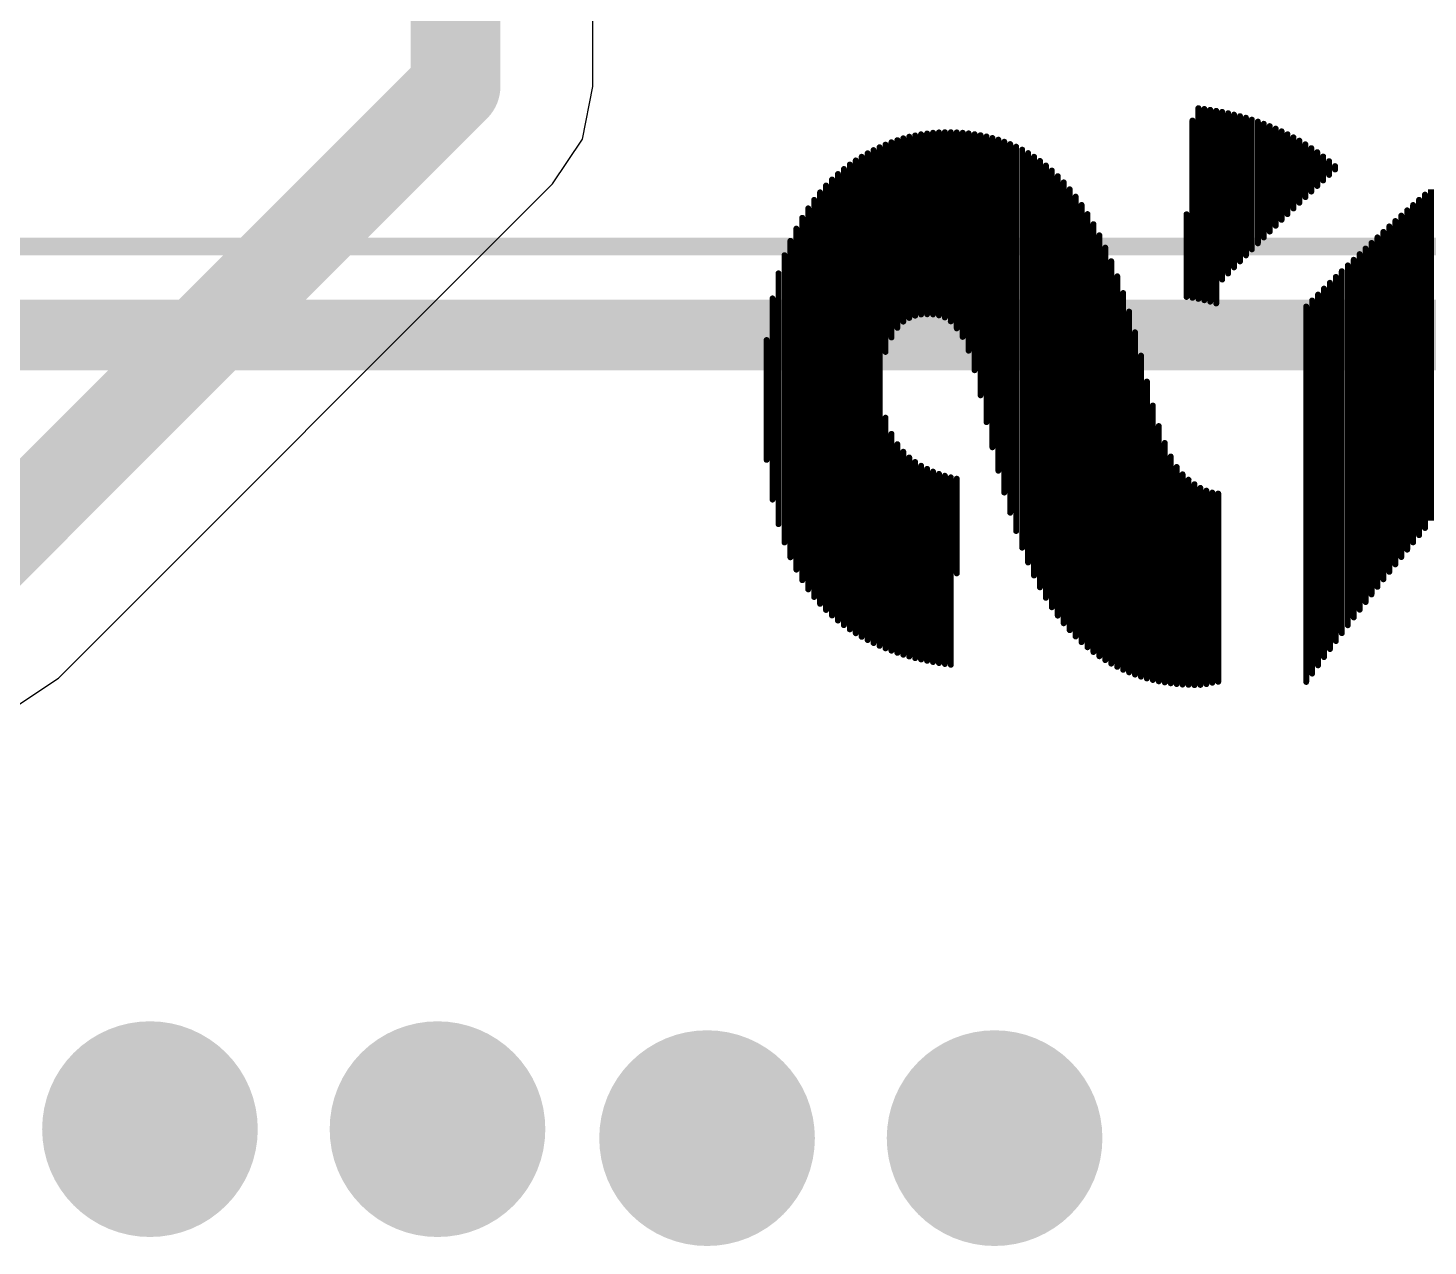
# Model space of a CAD drawing. Header units: millimetres. Extents: x 1.01 to 3.59, y 0.05 to 3.22.
# Drawn here: x 1.9124 to 2.0682, y 2.011 to 2.1465 of the extents above; entities that cross this region are included whole.
import ezdxf

# ---------------------------------------------------------------- set-up
doc = ezdxf.new("R2010")
doc.units = ezdxf.units.MM
doc.header["$MEASUREMENT"] = 0
for name, color, linetype in [('BottomLayer', 5, 'Continuous'), ('BottomOverlay', 54, 'Continuous'), ('Mechanical13', 56, 'Continuous'), ('Mechanical15', 56, 'Continuous'), ('MultiLayer', 9, 'Continuous'), ('TopLayer', 1, 'Continuous'), ('TopOverlay', 2, 'Continuous'), ('ViaHoleLayer', 16, 'Continuous')]:
    doc.layers.add(name, color=color, linetype=linetype)

# ---------------------------------------------------------------- blocks, each defined once
blk = doc.blocks.new('SOIC_18_115')
at = {"layer": 'Mechanical13', "const_width": 0.00394}
blk.add_lwpolyline([(-0.14764, 0.22835), (0.14764, 0.22835)], dxfattribs=at)
at = {"layer": 'Mechanical15', "const_width": 0.00197}
blk.add_lwpolyline([(-0.22933, 0.23819), (0.22933, 0.23819)], dxfattribs=at)
at = {"layer": 'TopOverlay', "const_width": 0.00787}
blk.add_lwpolyline([(-0.13189, 0.22835), (0.13189, 0.22835)], dxfattribs=at)
blk = doc.blocks.new('S______ROHS_B_125')
at = {"layer": 'BottomOverlay', "const_width": 0.000661}
for points in [[(0.15031, -0.04254), (0.11344, -0.04254)], [(0.15031, -0.04254), (0.11344, -0.04254)], [(0.15111, -0.0432), (0.11402, -0.0432)], [(0.15111, -0.0432), (0.11402, -0.0432)], [(0.15191, -0.04386), (0.1146, -0.04386)], [(0.15191, -0.04386), (0.1146, -0.04386)], [(0.15272, -0.04452), (0.11519, -0.04452)], [(0.15272, -0.04452), (0.11519, -0.04452)], [(0.15353, -0.04518), (0.11578, -0.04518)], [(0.15353, -0.04518), (0.11578, -0.04518)], [(0.15434, -0.04584), (0.11637, -0.04584)], [(0.15434, -0.04584), (0.11637, -0.04584)], [(0.15516, -0.0465), (0.11697, -0.0465)], [(0.15516, -0.0465), (0.11697, -0.0465)], [(0.15599, -0.04717), (0.11757, -0.04717)], [(0.15599, -0.04717), (0.11757, -0.04717)], [(0.15682, -0.04783), (0.11818, -0.04783)], [(0.15682, -0.04783), (0.11818, -0.04783)], [(0.15766, -0.04849), (0.11879, -0.04849)], [(0.15766, -0.04849), (0.11879, -0.04849)], [(0.1585, -0.04915), (0.1194, -0.04915)], [(0.1585, -0.04915), (0.1194, -0.04915)], [(0.15935, -0.04981), (0.12002, -0.04981)], [(0.15935, -0.04981), (0.12002, -0.04981)], [(0.16021, -0.05047), (0.12064, -0.05047)], [(0.16021, -0.05047), (0.12064, -0.05047)], [(0.16107, -0.05113), (0.12128, -0.05113)], [(0.16107, -0.05113), (0.12128, -0.05113)], [(0.11123, -0.05321), (0.11085, -0.05321)], [(0.11123, -0.05321), (0.11085, -0.05321)], [(0.16194, -0.05179), (0.12191, -0.05179)], [(0.16194, -0.05179), (0.12191, -0.05179)], [(0.16281, -0.05246), (0.12254, -0.05246)], [(0.16281, -0.05246), (0.12254, -0.05246)], [(0.1637, -0.05312), (0.12319, -0.05312)], [(0.1637, -0.05312), (0.12319, -0.05312)], [(0.11245, -0.05453), (0.10979, -0.05453)], [(0.11245, -0.05453), (0.10979, -0.05453)], [(0.11184, -0.05387), (0.11031, -0.05387)], [(0.11184, -0.05387), (0.11031, -0.05387)], [(0.16459, -0.05378), (0.12383, -0.05378)], [(0.16459, -0.05378), (0.12383, -0.05378)], [(0.16548, -0.05444), (0.12449, -0.05444)], [(0.16548, -0.05444), (0.12449, -0.05444)], [(0.11368, -0.05585), (0.10885, -0.05585)], [(0.11368, -0.05585), (0.10885, -0.05585)], [(0.11306, -0.05519), (0.10931, -0.05519)], [(0.11306, -0.05519), (0.10931, -0.05519)], [(0.16639, -0.0551), (0.12514, -0.0551)], [(0.16639, -0.0551), (0.12514, -0.0551)], [(0.16731, -0.05576), (0.1258, -0.05576)], [(0.16731, -0.05576), (0.1258, -0.05576)], [(0.11556, -0.05784), (0.10766, -0.05784)], [(0.11556, -0.05784), (0.10766, -0.05784)], [(0.11493, -0.05718), (0.10803, -0.05718)], [(0.11493, -0.05718), (0.10803, -0.05718)], [(0.1143, -0.05651), (0.10843, -0.05651)], [(0.1143, -0.05651), (0.10843, -0.05651)], [(0.16824, -0.05642), (0.12647, -0.05642)], [(0.16824, -0.05642), (0.12647, -0.05642)], [(0.11684, -0.05916), (0.10699, -0.05916)], [(0.11684, -0.05916), (0.10699, -0.05916)], [(0.1162, -0.0585), (0.10731, -0.0585)], [(0.1162, -0.0585), (0.10731, -0.0585)], [(0.11814, -0.06048), (0.1064, -0.06048)], [(0.11814, -0.06048), (0.1064, -0.06048)], [(0.11748, -0.05982), (0.10669, -0.05982)], [(0.11748, -0.05982), (0.10669, -0.05982)], [(0.12011, -0.06247), (0.10568, -0.06247)], [(0.12011, -0.06247), (0.10568, -0.06247)], [(0.11945, -0.0618), (0.10591, -0.0618)], [(0.11945, -0.0618), (0.10591, -0.0618)], [(0.11879, -0.06114), (0.10615, -0.06114)], [(0.11879, -0.06114), (0.10615, -0.06114)], [(0.12146, -0.06379), (0.10529, -0.06379)], [(0.12146, -0.06379), (0.10529, -0.06379)], [(0.12078, -0.06313), (0.10548, -0.06313)], [(0.12078, -0.06313), (0.10548, -0.06313)], [(0.1228, -0.06511), (0.10497, -0.06511)], [(0.1228, -0.06511), (0.10497, -0.06511)], [(0.12213, -0.06445), (0.10512, -0.06445)], [(0.12213, -0.06445), (0.10512, -0.06445)], [(0.12594, -0.0671), (0.10459, -0.0671)], [(0.12594, -0.0671), (0.10459, -0.0671)], [(0.12613, -0.06643), (0.1047, -0.06643)], [(0.12613, -0.06643), (0.1047, -0.06643)], [(0.12348, -0.06577), (0.10483, -0.06577)], [(0.12348, -0.06577), (0.10483, -0.06577)], [(0.16834, -0.06687), (0.14717, -0.06687)], [(0.16834, -0.06687), (0.14717, -0.06687)], [(0.16823, -0.06621), (0.14729, -0.06621)], [(0.16823, -0.06621), (0.14729, -0.06621)], [(0.12563, -0.06842), (0.10441, -0.06842)], [(0.12563, -0.06842), (0.10441, -0.06842)], [(0.12577, -0.06776), (0.10449, -0.06776)], [(0.12577, -0.06776), (0.10449, -0.06776)], [(0.16859, -0.06886), (0.14625, -0.06886)], [(0.16859, -0.06886), (0.14625, -0.06886)], [(0.16858, -0.0682), (0.14665, -0.0682)], [(0.16858, -0.0682), (0.14665, -0.0682)], [(0.16848, -0.06753), (0.14696, -0.06753)], [(0.16848, -0.06753), (0.14696, -0.06753)], [(0.12551, -0.06908), (0.10578, -0.06908)], [(0.12551, -0.06908), (0.10578, -0.06908)], [(0.12541, -0.06974), (0.11622, -0.06974)], [(0.12541, -0.06974), (0.11622, -0.06974)], [(0.16853, -0.07018), (0.14514, -0.07018)], [(0.16853, -0.07018), (0.14514, -0.07018)], [(0.16857, -0.06952), (0.14575, -0.06952)], [(0.16857, -0.06952), (0.14575, -0.06952)], [(0.16839, -0.0715), (0.14316, -0.0715)], [(0.16839, -0.0715), (0.14316, -0.0715)], [(0.16848, -0.07084), (0.14432, -0.07084)], [(0.16848, -0.07084), (0.14432, -0.07084)], [(0.16802, -0.07349), (0.1375, -0.07349)], [(0.16802, -0.07349), (0.1375, -0.07349)], [(0.16817, -0.07283), (0.13977, -0.07283)], [(0.16817, -0.07283), (0.13977, -0.07283)], [(0.16829, -0.07216), (0.14166, -0.07216)], [(0.16829, -0.07216), (0.14166, -0.07216)], [(0.16765, -0.07481), (0.13194, -0.07481)], [(0.16765, -0.07481), (0.13194, -0.07481)], [(0.16785, -0.07415), (0.13483, -0.07415)], [(0.16785, -0.07415), (0.13483, -0.07415)], [(0.16717, -0.07613), (0.12704, -0.07613)], [(0.16717, -0.07613), (0.12704, -0.07613)], [(0.16743, -0.07547), (0.12935, -0.07547)], [(0.16743, -0.07547), (0.12935, -0.07547)], [(0.16621, -0.07812), (0.12144, -0.07812)], [(0.16621, -0.07812), (0.12144, -0.07812)], [(0.16656, -0.07745), (0.12312, -0.07745)], [(0.16656, -0.07745), (0.12312, -0.07745)], [(0.16688, -0.07679), (0.12498, -0.07679)], [(0.16688, -0.07679), (0.12498, -0.07679)], [(0.16539, -0.07944), (0.11856, -0.07944)], [(0.16539, -0.07944), (0.11856, -0.07944)], [(0.16581, -0.07878), (0.11992, -0.07878)], [(0.16581, -0.07878), (0.11992, -0.07878)], [(0.16439, -0.08076), (0.11619, -0.08076)], [(0.16439, -0.08076), (0.11619, -0.08076)], [(0.16491, -0.0801), (0.11731, -0.0801)], [(0.16491, -0.0801), (0.11731, -0.0801)], [(0.16248, -0.08274), (0.11343, -0.08274)], [(0.16248, -0.08274), (0.11343, -0.08274)], [(0.16318, -0.08208), (0.11426, -0.08208)], [(0.16318, -0.08208), (0.11426, -0.08208)], [(0.16381, -0.08142), (0.11517, -0.08142)], [(0.16381, -0.08142), (0.11517, -0.08142)], [(0.16087, -0.08407), (0.11198, -0.08407)], [(0.16087, -0.08407), (0.11198, -0.08407)], [(0.16172, -0.08341), (0.11267, -0.08341)], [(0.16172, -0.08341), (0.11267, -0.08341)], [(0.15889, -0.08539), (0.11079, -0.08539)], [(0.15889, -0.08539), (0.11079, -0.08539)], [(0.15993, -0.08473), (0.11135, -0.08473)], [(0.15993, -0.08473), (0.11135, -0.08473)], [(0.15496, -0.08737), (0.1094, -0.08737)], [(0.15496, -0.08737), (0.1094, -0.08737)], [(0.15641, -0.08671), (0.10982, -0.08671)], [(0.15641, -0.08671), (0.10982, -0.08671)], [(0.15772, -0.08605), (0.11027, -0.08605)], [(0.15772, -0.08605), (0.11027, -0.08605)], [(0.15146, -0.0887), (0.1087, -0.0887)], [(0.15146, -0.0887), (0.1087, -0.0887)], [(0.1533, -0.08803), (0.10903, -0.08803)], [(0.1533, -0.08803), (0.10903, -0.08803)], [(0.14475, -0.09068), (0.10792, -0.09068)], [(0.14475, -0.09068), (0.10792, -0.09068)], [(0.14718, -0.09002), (0.10815, -0.09002)], [(0.14718, -0.09002), (0.10815, -0.09002)], [(0.14941, -0.08936), (0.1084, -0.08936)], [(0.14941, -0.08936), (0.1084, -0.08936)], [(0.13933, -0.092), (0.10756, -0.092)], [(0.13933, -0.092), (0.10756, -0.092)], [(0.14213, -0.09134), (0.10772, -0.09134)], [(0.14213, -0.09134), (0.10772, -0.09134)], [(0.13356, -0.09332), (0.1073, -0.09332)], [(0.13356, -0.09332), (0.1073, -0.09332)], [(0.13635, -0.09266), (0.10741, -0.09266)], [(0.13635, -0.09266), (0.10741, -0.09266)], [(0.1289, -0.09531), (0.10711, -0.09531)], [(0.1289, -0.09531), (0.10711, -0.09531)], [(0.12985, -0.09465), (0.10715, -0.09465)], [(0.12985, -0.09465), (0.10715, -0.09465)], [(0.13139, -0.09399), (0.10721, -0.09399)], [(0.13139, -0.09399), (0.10721, -0.09399)], [(0.15616, -0.09531), (0.14564, -0.09531)], [(0.15616, -0.09531), (0.14564, -0.09531)], [(0.12812, -0.09597), (0.10708, -0.09597)], [(0.12812, -0.09597), (0.10708, -0.09597)], [(0.12769, -0.09663), (0.10708, -0.09663)], [(0.12769, -0.09663), (0.10708, -0.09663)], [(0.16624, -0.09663), (0.1453, -0.09663)], [(0.16624, -0.09663), (0.1453, -0.09663)], [(0.16633, -0.09597), (0.14548, -0.09597)], [(0.16633, -0.09597), (0.14548, -0.09597)], [(0.12746, -0.09729), (0.1071, -0.09729)], [(0.12746, -0.09729), (0.1071, -0.09729)], [(0.12735, -0.09795), (0.10715, -0.09795)], [(0.12735, -0.09795), (0.10715, -0.09795)], [(0.16603, -0.09795), (0.14485, -0.09795)], [(0.16603, -0.09795), (0.14485, -0.09795)], [(0.16614, -0.09729), (0.14509, -0.09729)], [(0.16614, -0.09729), (0.14509, -0.09729)], [(0.12733, -0.09861), (0.10722, -0.09861)], [(0.12733, -0.09861), (0.10722, -0.09861)], [(0.12736, -0.09928), (0.10732, -0.09928)], [(0.12736, -0.09928), (0.10732, -0.09928)], [(0.1275, -0.09994), (0.10744, -0.09994)], [(0.1275, -0.09994), (0.10744, -0.09994)], [(0.16559, -0.09994), (0.14378, -0.09994)], [(0.16559, -0.09994), (0.14378, -0.09994)], [(0.16575, -0.09928), (0.1442, -0.09928)], [(0.16575, -0.09928), (0.1442, -0.09928)], [(0.1659, -0.09861), (0.14455, -0.09861)], [(0.1659, -0.09861), (0.14455, -0.09861)], [(0.12774, -0.1006), (0.10759, -0.1006)], [(0.12774, -0.1006), (0.10759, -0.1006)], [(0.12816, -0.10126), (0.10777, -0.10126)], [(0.12816, -0.10126), (0.10777, -0.10126)], [(0.16522, -0.10126), (0.14263, -0.10126)], [(0.16522, -0.10126), (0.14263, -0.10126)], [(0.16541, -0.1006), (0.14327, -0.1006)], [(0.16541, -0.1006), (0.14327, -0.1006)], [(0.12885, -0.10192), (0.10797, -0.10192)], [(0.12885, -0.10192), (0.10797, -0.10192)], [(0.12991, -0.10258), (0.1082, -0.10258)], [(0.12991, -0.10258), (0.1082, -0.10258)], [(0.16476, -0.10258), (0.14065, -0.10258)], [(0.16476, -0.10258), (0.14065, -0.10258)], [(0.165, -0.10192), (0.1418, -0.10192)], [(0.165, -0.10192), (0.1418, -0.10192)], [(0.13153, -0.10324), (0.10846, -0.10324)], [(0.13153, -0.10324), (0.10846, -0.10324)], [(0.16422, -0.1039), (0.10876, -0.1039)], [(0.16422, -0.1039), (0.10876, -0.1039)], [(0.16392, -0.10457), (0.10908, -0.10457)], [(0.16392, -0.10457), (0.10908, -0.10457)], [(0.16451, -0.10324), (0.13884, -0.10324)], [(0.16451, -0.10324), (0.13884, -0.10324)], [(0.16359, -0.10523), (0.10943, -0.10523)], [(0.16359, -0.10523), (0.10943, -0.10523)], [(0.16322, -0.10589), (0.10981, -0.10589)], [(0.16322, -0.10589), (0.10981, -0.10589)], [(0.16283, -0.10655), (0.11023, -0.10655)], [(0.16283, -0.10655), (0.11023, -0.10655)], [(0.1624, -0.10721), (0.11068, -0.10721)], [(0.1624, -0.10721), (0.11068, -0.10721)], [(0.16193, -0.10787), (0.11118, -0.10787)], [(0.16193, -0.10787), (0.11118, -0.10787)], [(0.16141, -0.10853), (0.11173, -0.10853)], [(0.16141, -0.10853), (0.11173, -0.10853)], [(0.16085, -0.10919), (0.11234, -0.10919)], [(0.16085, -0.10919), (0.11234, -0.10919)], [(0.16023, -0.10986), (0.11302, -0.10986)], [(0.16023, -0.10986), (0.11302, -0.10986)], [(0.15955, -0.11052), (0.11378, -0.11052)], [(0.15955, -0.11052), (0.11378, -0.11052)], [(0.1588, -0.11118), (0.11462, -0.11118)], [(0.1588, -0.11118), (0.11462, -0.11118)], [(0.15795, -0.11184), (0.11555, -0.11184)], [(0.15795, -0.11184), (0.11555, -0.11184)], [(0.15692, -0.1125), (0.11661, -0.1125)], [(0.15692, -0.1125), (0.11661, -0.1125)], [(0.15574, -0.11316), (0.11781, -0.11316)], [(0.15574, -0.11316), (0.11781, -0.11316)], [(0.15437, -0.11382), (0.11917, -0.11382)], [(0.15437, -0.11382), (0.11917, -0.11382)], [(0.15272, -0.11448), (0.12077, -0.11448)], [(0.15272, -0.11448), (0.12077, -0.11448)], [(0.15068, -0.11515), (0.12279, -0.11515)], [(0.15068, -0.11515), (0.12279, -0.11515)], [(0.14796, -0.11581), (0.12557, -0.11581)], [(0.14796, -0.11581), (0.12557, -0.11581)], [(0.14354, -0.11647), (0.1302, -0.11647)], [(0.14354, -0.11647), (0.1302, -0.11647)]]:
    blk.add_lwpolyline(points, dxfattribs=at)
at = {"layer": 'BottomOverlay', "const_width": 0.000331}
for points in [[(0.11386, -0.0432, 1), (0.11419, -0.0432, 1)], [(0.11386, -0.0432, 1), (0.11419, -0.0432, 1)], [(0.11444, -0.04386, 1), (0.11477, -0.04386, 1)], [(0.11444, -0.04386, 1), (0.11477, -0.04386, 1)], [(0.15095, -0.0432, 1), (0.15128, -0.0432, 1)], [(0.15095, -0.0432, 1), (0.15128, -0.0432, 1)], [(0.15175, -0.04386, 1), (0.15208, -0.04386, 1)], [(0.15175, -0.04386, 1), (0.15208, -0.04386, 1)], [(0.11502, -0.04452, 1), (0.11535, -0.04452, 1)], [(0.11502, -0.04452, 1), (0.11535, -0.04452, 1)], [(0.11561, -0.04518, 1), (0.11594, -0.04518, 1)], [(0.11561, -0.04518, 1), (0.11594, -0.04518, 1)], [(0.15255, -0.04452, 1), (0.15288, -0.04452, 1)], [(0.15255, -0.04452, 1), (0.15288, -0.04452, 1)], [(0.15336, -0.04518, 1), (0.15369, -0.04518, 1)], [(0.15336, -0.04518, 1), (0.15369, -0.04518, 1)], [(0.1162, -0.04584, 1), (0.11653, -0.04584, 1)], [(0.1162, -0.04584, 1), (0.11653, -0.04584, 1)], [(0.1168, -0.0465, 1), (0.11713, -0.0465, 1)], [(0.1168, -0.0465, 1), (0.11713, -0.0465, 1)], [(0.15418, -0.04584, 1), (0.15451, -0.04584, 1)], [(0.15418, -0.04584, 1), (0.15451, -0.04584, 1)], [(0.155, -0.0465, 1), (0.15533, -0.0465, 1)], [(0.155, -0.0465, 1), (0.15533, -0.0465, 1)], [(0.1174, -0.04717, 1), (0.11773, -0.04717, 1)], [(0.1174, -0.04717, 1), (0.11773, -0.04717, 1)], [(0.11801, -0.04783, 1), (0.11834, -0.04783, 1)], [(0.11801, -0.04783, 1), (0.11834, -0.04783, 1)], [(0.11862, -0.04849, 1), (0.11895, -0.04849, 1)], [(0.11862, -0.04849, 1), (0.11895, -0.04849, 1)], [(0.15583, -0.04717, 1), (0.15616, -0.04717, 1)], [(0.15583, -0.04717, 1), (0.15616, -0.04717, 1)], [(0.15666, -0.04783, 1), (0.15699, -0.04783, 1)], [(0.15666, -0.04783, 1), (0.15699, -0.04783, 1)], [(0.1575, -0.04849, 1), (0.15783, -0.04849, 1)], [(0.1575, -0.04849, 1), (0.15783, -0.04849, 1)], [(0.11924, -0.04915, 1), (0.11957, -0.04915, 1)], [(0.11924, -0.04915, 1), (0.11957, -0.04915, 1)], [(0.11986, -0.04981, 1), (0.12019, -0.04981, 1)], [(0.11986, -0.04981, 1), (0.12019, -0.04981, 1)], [(0.15834, -0.04915, 1), (0.15867, -0.04915, 1)], [(0.15834, -0.04915, 1), (0.15867, -0.04915, 1)], [(0.15919, -0.04981, 1), (0.15952, -0.04981, 1)], [(0.15919, -0.04981, 1), (0.15952, -0.04981, 1)], [(0.12048, -0.05047, 1), (0.12081, -0.05047, 1)], [(0.12048, -0.05047, 1), (0.12081, -0.05047, 1)], [(0.12111, -0.05113, 1), (0.12144, -0.05113, 1)], [(0.12111, -0.05113, 1), (0.12144, -0.05113, 1)], [(0.16004, -0.05047, 1), (0.16037, -0.05047, 1)], [(0.16004, -0.05047, 1), (0.16037, -0.05047, 1)], [(0.1609, -0.05113, 1), (0.16123, -0.05113, 1)], [(0.1609, -0.05113, 1), (0.16123, -0.05113, 1)], [(0.11069, -0.05321, 1), (0.11102, -0.05321, 1)], [(0.11069, -0.05321, 1), (0.11102, -0.05321, 1)], [(0.11107, -0.05321, 1), (0.1114, -0.05321, 1)], [(0.11107, -0.05321, 1), (0.1114, -0.05321, 1)], [(0.12174, -0.05179, 1), (0.12207, -0.05179, 1)], [(0.12174, -0.05179, 1), (0.12207, -0.05179, 1)], [(0.12238, -0.05246, 1), (0.12271, -0.05246, 1)], [(0.12238, -0.05246, 1), (0.12271, -0.05246, 1)], [(0.12302, -0.05312, 1), (0.12335, -0.05312, 1)], [(0.12302, -0.05312, 1), (0.12335, -0.05312, 1)], [(0.16177, -0.05179, 1), (0.1621, -0.05179, 1)], [(0.16177, -0.05179, 1), (0.1621, -0.05179, 1)], [(0.16265, -0.05246, 1), (0.16298, -0.05246, 1)], [(0.16265, -0.05246, 1), (0.16298, -0.05246, 1)], [(0.16353, -0.05312, 1), (0.16386, -0.05312, 1)], [(0.16353, -0.05312, 1), (0.16386, -0.05312, 1)], [(0.10962, -0.05453, 1), (0.10995, -0.05453, 1)], [(0.10962, -0.05453, 1), (0.10995, -0.05453, 1)], [(0.11014, -0.05387, 1), (0.11047, -0.05387, 1)], [(0.11014, -0.05387, 1), (0.11047, -0.05387, 1)], [(0.11167, -0.05387, 1), (0.112, -0.05387, 1)], [(0.11167, -0.05387, 1), (0.112, -0.05387, 1)], [(0.11228, -0.05453, 1), (0.11261, -0.05453, 1)], [(0.11228, -0.05453, 1), (0.11261, -0.05453, 1)], [(0.12367, -0.05378, 1), (0.124, -0.05378, 1)], [(0.12367, -0.05378, 1), (0.124, -0.05378, 1)], [(0.12432, -0.05444, 1), (0.12465, -0.05444, 1)], [(0.12432, -0.05444, 1), (0.12465, -0.05444, 1)], [(0.16442, -0.05378, 1), (0.16475, -0.05378, 1)], [(0.16442, -0.05378, 1), (0.16475, -0.05378, 1)], [(0.16532, -0.05444, 1), (0.16565, -0.05444, 1)], [(0.16532, -0.05444, 1), (0.16565, -0.05444, 1)], [(0.10869, -0.05585, 1), (0.10902, -0.05585, 1)], [(0.10869, -0.05585, 1), (0.10902, -0.05585, 1)], [(0.10914, -0.05519, 1), (0.10947, -0.05519, 1)], [(0.10914, -0.05519, 1), (0.10947, -0.05519, 1)], [(0.1129, -0.05519, 1), (0.11323, -0.05519, 1)], [(0.1129, -0.05519, 1), (0.11323, -0.05519, 1)], [(0.11352, -0.05585, 1), (0.11385, -0.05585, 1)], [(0.11352, -0.05585, 1), (0.11385, -0.05585, 1)], [(0.12498, -0.0551, 1), (0.12531, -0.0551, 1)], [(0.12498, -0.0551, 1), (0.12531, -0.0551, 1)], [(0.12564, -0.05576, 1), (0.12597, -0.05576, 1)], [(0.12564, -0.05576, 1), (0.12597, -0.05576, 1)], [(0.16622, -0.0551, 1), (0.16656, -0.0551, 1)], [(0.16622, -0.0551, 1), (0.16656, -0.0551, 1)], [(0.16715, -0.05576, 1), (0.16748, -0.05576, 1)], [(0.16715, -0.05576, 1), (0.16748, -0.05576, 1)], [(0.10749, -0.05784, 1), (0.10783, -0.05784, 1)], [(0.10749, -0.05784, 1), (0.10783, -0.05784, 1)], [(0.10786, -0.05718, 1), (0.10819, -0.05718, 1)], [(0.10786, -0.05718, 1), (0.10819, -0.05718, 1)], [(0.10826, -0.05651, 1), (0.10859, -0.05651, 1)], [(0.10826, -0.05651, 1), (0.10859, -0.05651, 1)], [(0.11414, -0.05651, 1), (0.11447, -0.05651, 1)], [(0.11414, -0.05651, 1), (0.11447, -0.05651, 1)], [(0.11477, -0.05718, 1), (0.1151, -0.05718, 1)], [(0.11477, -0.05718, 1), (0.1151, -0.05718, 1)], [(0.1154, -0.05784, 1), (0.11573, -0.05784, 1)], [(0.1154, -0.05784, 1), (0.11573, -0.05784, 1)], [(0.12631, -0.05642, 1), (0.12664, -0.05642, 1)], [(0.12631, -0.05642, 1), (0.12664, -0.05642, 1)], [(0.16808, -0.05642, 1), (0.16841, -0.05642, 1)], [(0.16808, -0.05642, 1), (0.16841, -0.05642, 1)], [(0.10682, -0.05916, 1), (0.10715, -0.05916, 1)], [(0.10682, -0.05916, 1), (0.10715, -0.05916, 1)], [(0.10715, -0.0585, 1), (0.10748, -0.0585, 1)], [(0.10715, -0.0585, 1), (0.10748, -0.0585, 1)], [(0.11603, -0.0585, 1), (0.11636, -0.0585, 1)], [(0.11603, -0.0585, 1), (0.11636, -0.0585, 1)], [(0.11667, -0.05916, 1), (0.117, -0.05916, 1)], [(0.11667, -0.05916, 1), (0.117, -0.05916, 1)], [(0.10624, -0.06048, 1), (0.10657, -0.06048, 1)], [(0.10624, -0.06048, 1), (0.10657, -0.06048, 1)], [(0.10652, -0.05982, 1), (0.10685, -0.05982, 1)], [(0.10652, -0.05982, 1), (0.10685, -0.05982, 1)], [(0.11732, -0.05982, 1), (0.11765, -0.05982, 1)], [(0.11732, -0.05982, 1), (0.11765, -0.05982, 1)], [(0.11797, -0.06048, 1), (0.1183, -0.06048, 1)], [(0.11797, -0.06048, 1), (0.1183, -0.06048, 1)], [(0.10552, -0.06247, 1), (0.10585, -0.06247, 1)], [(0.10552, -0.06247, 1), (0.10585, -0.06247, 1)], [(0.10574, -0.0618, 1), (0.10607, -0.0618, 1)], [(0.10574, -0.0618, 1), (0.10607, -0.0618, 1)], [(0.10598, -0.06114, 1), (0.10631, -0.06114, 1)], [(0.10598, -0.06114, 1), (0.10631, -0.06114, 1)], [(0.11862, -0.06114, 1), (0.11895, -0.06114, 1)], [(0.11862, -0.06114, 1), (0.11895, -0.06114, 1)], [(0.11928, -0.0618, 1), (0.11961, -0.0618, 1)], [(0.11928, -0.0618, 1), (0.11961, -0.0618, 1)], [(0.11995, -0.06247, 1), (0.12028, -0.06247, 1)], [(0.11995, -0.06247, 1), (0.12028, -0.06247, 1)], [(0.10513, -0.06379, 1), (0.10546, -0.06379, 1)], [(0.10513, -0.06379, 1), (0.10546, -0.06379, 1)], [(0.10531, -0.06313, 1), (0.10564, -0.06313, 1)], [(0.10531, -0.06313, 1), (0.10564, -0.06313, 1)], [(0.12062, -0.06313, 1), (0.12095, -0.06313, 1)], [(0.12062, -0.06313, 1), (0.12095, -0.06313, 1)], [(0.12129, -0.06379, 1), (0.12162, -0.06379, 1)], [(0.12129, -0.06379, 1), (0.12162, -0.06379, 1)], [(0.1048, -0.06511, 1), (0.10513, -0.06511, 1)], [(0.1048, -0.06511, 1), (0.10513, -0.06511, 1)], [(0.10496, -0.06445, 1), (0.10529, -0.06445, 1)], [(0.10496, -0.06445, 1), (0.10529, -0.06445, 1)], [(0.12196, -0.06445, 1), (0.12229, -0.06445, 1)], [(0.12196, -0.06445, 1), (0.12229, -0.06445, 1)], [(0.12264, -0.06511, 1), (0.12297, -0.06511, 1)], [(0.12264, -0.06511, 1), (0.12297, -0.06511, 1)], [(0.10443, -0.0671, 1), (0.10476, -0.0671, 1)], [(0.10443, -0.0671, 1), (0.10476, -0.0671, 1)], [(0.10454, -0.06643, 1), (0.10487, -0.06643, 1)], [(0.10454, -0.06643, 1), (0.10487, -0.06643, 1)], [(0.10466, -0.06577, 1), (0.10499, -0.06577, 1)], [(0.10466, -0.06577, 1), (0.10499, -0.06577, 1)], [(0.12331, -0.06577, 1), (0.12364, -0.06577, 1)], [(0.12331, -0.06577, 1), (0.12364, -0.06577, 1)], [(0.12577, -0.0671, 1), (0.1261, -0.0671, 1)], [(0.12577, -0.0671, 1), (0.1261, -0.0671, 1)], [(0.12597, -0.06643, 1), (0.1263, -0.06643, 1)], [(0.12597, -0.06643, 1), (0.1263, -0.06643, 1)], [(0.14701, -0.06687, 1), (0.14734, -0.06687, 1)], [(0.14701, -0.06687, 1), (0.14734, -0.06687, 1)], [(0.14712, -0.06621, 1), (0.14745, -0.06621, 1)], [(0.14712, -0.06621, 1), (0.14745, -0.06621, 1)], [(0.16806, -0.06621, 1), (0.16839, -0.06621, 1)], [(0.16806, -0.06621, 1), (0.16839, -0.06621, 1)], [(0.16817, -0.06687, 1), (0.1685, -0.06687, 1)], [(0.16817, -0.06687, 1), (0.1685, -0.06687, 1)], [(0.10424, -0.06842, 1), (0.10457, -0.06842, 1)], [(0.10424, -0.06842, 1), (0.10457, -0.06842, 1)], [(0.10433, -0.06776, 1), (0.10466, -0.06776, 1)], [(0.10433, -0.06776, 1), (0.10466, -0.06776, 1)], [(0.12546, -0.06842, 1), (0.12579, -0.06842, 1)], [(0.12546, -0.06842, 1), (0.12579, -0.06842, 1)], [(0.12561, -0.06776, 1), (0.12594, -0.06776, 1)], [(0.12561, -0.06776, 1), (0.12594, -0.06776, 1)], [(0.14608, -0.06886, 1), (0.14641, -0.06886, 1)], [(0.14608, -0.06886, 1), (0.14641, -0.06886, 1)], [(0.14649, -0.0682, 1), (0.14682, -0.0682, 1)], [(0.14649, -0.0682, 1), (0.14682, -0.0682, 1)], [(0.1468, -0.06753, 1), (0.14713, -0.06753, 1)], [(0.1468, -0.06753, 1), (0.14713, -0.06753, 1)], [(0.16832, -0.06753, 1), (0.16865, -0.06753, 1)], [(0.16832, -0.06753, 1), (0.16865, -0.06753, 1)], [(0.16841, -0.0682, 1), (0.16874, -0.0682, 1)], [(0.16841, -0.0682, 1), (0.16874, -0.0682, 1)], [(0.16842, -0.06886, 1), (0.16876, -0.06886, 1)], [(0.16842, -0.06886, 1), (0.16876, -0.06886, 1)], [(0.10562, -0.06908, 1), (0.10595, -0.06908, 1)], [(0.10562, -0.06908, 1), (0.10595, -0.06908, 1)], [(0.11605, -0.06974, 1), (0.11638, -0.06974, 1)], [(0.11605, -0.06974, 1), (0.11638, -0.06974, 1)], [(0.12524, -0.06974, 1), (0.12557, -0.06974, 1)], [(0.12524, -0.06974, 1), (0.12557, -0.06974, 1)], [(0.12534, -0.06908, 1), (0.12567, -0.06908, 1)], [(0.12534, -0.06908, 1), (0.12567, -0.06908, 1)], [(0.14498, -0.07018, 1), (0.14531, -0.07018, 1)], [(0.14498, -0.07018, 1), (0.14531, -0.07018, 1)], [(0.14558, -0.06952, 1), (0.14592, -0.06952, 1)], [(0.14558, -0.06952, 1), (0.14592, -0.06952, 1)], [(0.16837, -0.07018, 1), (0.1687, -0.07018, 1)], [(0.16837, -0.07018, 1), (0.1687, -0.07018, 1)], [(0.1684, -0.06952, 1), (0.16873, -0.06952, 1)], [(0.1684, -0.06952, 1), (0.16873, -0.06952, 1)], [(0.143, -0.0715, 1), (0.14333, -0.0715, 1)], [(0.143, -0.0715, 1), (0.14333, -0.0715, 1)], [(0.14416, -0.07084, 1), (0.14449, -0.07084, 1)], [(0.14416, -0.07084, 1), (0.14449, -0.07084, 1)], [(0.16823, -0.0715, 1), (0.16856, -0.0715, 1)], [(0.16823, -0.0715, 1), (0.16856, -0.0715, 1)], [(0.16831, -0.07084, 1), (0.16864, -0.07084, 1)], [(0.16831, -0.07084, 1), (0.16864, -0.07084, 1)], [(0.13733, -0.07349, 1), (0.13766, -0.07349, 1)], [(0.13733, -0.07349, 1), (0.13766, -0.07349, 1)], [(0.13961, -0.07283, 1), (0.13994, -0.07283, 1)], [(0.13961, -0.07283, 1), (0.13994, -0.07283, 1)], [(0.14149, -0.07216, 1), (0.14182, -0.07216, 1)], [(0.14149, -0.07216, 1), (0.14182, -0.07216, 1)], [(0.16786, -0.07349, 1), (0.16819, -0.07349, 1)], [(0.16786, -0.07349, 1), (0.16819, -0.07349, 1)], [(0.16801, -0.07283, 1), (0.16834, -0.07283, 1)], [(0.16801, -0.07283, 1), (0.16834, -0.07283, 1)], [(0.16813, -0.07216, 1), (0.16846, -0.07216, 1)], [(0.16813, -0.07216, 1), (0.16846, -0.07216, 1)], [(0.13177, -0.07481, 1), (0.1321, -0.07481, 1)], [(0.13177, -0.07481, 1), (0.1321, -0.07481, 1)], [(0.13466, -0.07415, 1), (0.13499, -0.07415, 1)], [(0.13466, -0.07415, 1), (0.13499, -0.07415, 1)], [(0.16749, -0.07481, 1), (0.16782, -0.07481, 1)], [(0.16749, -0.07481, 1), (0.16782, -0.07481, 1)], [(0.16769, -0.07415, 1), (0.16802, -0.07415, 1)], [(0.16769, -0.07415, 1), (0.16802, -0.07415, 1)], [(0.12688, -0.07613, 1), (0.12721, -0.07613, 1)], [(0.12688, -0.07613, 1), (0.12721, -0.07613, 1)], [(0.12918, -0.07547, 1), (0.12951, -0.07547, 1)], [(0.12918, -0.07547, 1), (0.12951, -0.07547, 1)], [(0.16701, -0.07613, 1), (0.16734, -0.07613, 1)], [(0.16701, -0.07613, 1), (0.16734, -0.07613, 1)], [(0.16726, -0.07547, 1), (0.16759, -0.07547, 1)], [(0.16726, -0.07547, 1), (0.16759, -0.07547, 1)], [(0.12127, -0.07812, 1), (0.1216, -0.07812, 1)], [(0.12127, -0.07812, 1), (0.1216, -0.07812, 1)], [(0.12295, -0.07745, 1), (0.12328, -0.07745, 1)], [(0.12295, -0.07745, 1), (0.12328, -0.07745, 1)], [(0.12481, -0.07679, 1), (0.12514, -0.07679, 1)], [(0.12481, -0.07679, 1), (0.12514, -0.07679, 1)], [(0.16604, -0.07812, 1), (0.16637, -0.07812, 1)], [(0.16604, -0.07812, 1), (0.16637, -0.07812, 1)], [(0.1664, -0.07745, 1), (0.16673, -0.07745, 1)], [(0.1664, -0.07745, 1), (0.16673, -0.07745, 1)], [(0.16672, -0.07679, 1), (0.16705, -0.07679, 1)], [(0.16672, -0.07679, 1), (0.16705, -0.07679, 1)], [(0.11839, -0.07944, 1), (0.11872, -0.07944, 1)], [(0.11839, -0.07944, 1), (0.11872, -0.07944, 1)], [(0.11976, -0.07878, 1), (0.12009, -0.07878, 1)], [(0.11976, -0.07878, 1), (0.12009, -0.07878, 1)], [(0.16522, -0.07944, 1), (0.16555, -0.07944, 1)], [(0.16522, -0.07944, 1), (0.16555, -0.07944, 1)], [(0.16565, -0.07878, 1), (0.16598, -0.07878, 1)], [(0.16565, -0.07878, 1), (0.16598, -0.07878, 1)], [(0.11603, -0.08076, 1), (0.11636, -0.08076, 1)], [(0.11603, -0.08076, 1), (0.11636, -0.08076, 1)], [(0.11715, -0.0801, 1), (0.11748, -0.0801, 1)], [(0.11715, -0.0801, 1), (0.11748, -0.0801, 1)], [(0.16422, -0.08076, 1), (0.16455, -0.08076, 1)], [(0.16422, -0.08076, 1), (0.16455, -0.08076, 1)], [(0.16475, -0.0801, 1), (0.16508, -0.0801, 1)], [(0.16475, -0.0801, 1), (0.16508, -0.0801, 1)], [(0.11327, -0.08274, 1), (0.1136, -0.08274, 1)], [(0.11327, -0.08274, 1), (0.1136, -0.08274, 1)], [(0.11409, -0.08208, 1), (0.11442, -0.08208, 1)], [(0.11409, -0.08208, 1), (0.11442, -0.08208, 1)], [(0.11501, -0.08142, 1), (0.11534, -0.08142, 1)], [(0.11501, -0.08142, 1), (0.11534, -0.08142, 1)], [(0.16232, -0.08274, 1), (0.16265, -0.08274, 1)], [(0.16232, -0.08274, 1), (0.16265, -0.08274, 1)], [(0.16301, -0.08208, 1), (0.16335, -0.08208, 1)], [(0.16301, -0.08208, 1), (0.16335, -0.08208, 1)], [(0.16365, -0.08142, 1), (0.16398, -0.08142, 1)], [(0.16365, -0.08142, 1), (0.16398, -0.08142, 1)], [(0.11181, -0.08407, 1), (0.11214, -0.08407, 1)], [(0.11181, -0.08407, 1), (0.11214, -0.08407, 1)], [(0.1125, -0.08341, 1), (0.11283, -0.08341, 1)], [(0.1125, -0.08341, 1), (0.11283, -0.08341, 1)], [(0.1607, -0.08407, 1), (0.16103, -0.08407, 1)], [(0.1607, -0.08407, 1), (0.16103, -0.08407, 1)], [(0.16155, -0.08341, 1), (0.16188, -0.08341, 1)], [(0.16155, -0.08341, 1), (0.16188, -0.08341, 1)], [(0.11062, -0.08539, 1), (0.11095, -0.08539, 1)], [(0.11062, -0.08539, 1), (0.11095, -0.08539, 1)], [(0.11119, -0.08473, 1), (0.11152, -0.08473, 1)], [(0.11119, -0.08473, 1), (0.11152, -0.08473, 1)], [(0.15872, -0.08539, 1), (0.15905, -0.08539, 1)], [(0.15872, -0.08539, 1), (0.15905, -0.08539, 1)], [(0.15977, -0.08473, 1), (0.1601, -0.08473, 1)], [(0.15977, -0.08473, 1), (0.1601, -0.08473, 1)], [(0.10924, -0.08737, 1), (0.10957, -0.08737, 1)], [(0.10924, -0.08737, 1), (0.10957, -0.08737, 1)], [(0.10965, -0.08671, 1), (0.10998, -0.08671, 1)], [(0.10965, -0.08671, 1), (0.10998, -0.08671, 1)], [(0.11011, -0.08605, 1), (0.11044, -0.08605, 1)], [(0.11011, -0.08605, 1), (0.11044, -0.08605, 1)], [(0.15479, -0.08737, 1), (0.15512, -0.08737, 1)], [(0.15479, -0.08737, 1), (0.15512, -0.08737, 1)], [(0.15624, -0.08671, 1), (0.15657, -0.08671, 1)], [(0.15624, -0.08671, 1), (0.15657, -0.08671, 1)], [(0.15755, -0.08605, 1), (0.15788, -0.08605, 1)], [(0.15755, -0.08605, 1), (0.15788, -0.08605, 1)], [(0.10853, -0.0887, 1), (0.10886, -0.0887, 1)], [(0.10853, -0.0887, 1), (0.10886, -0.0887, 1)], [(0.10886, -0.08803, 1), (0.10919, -0.08803, 1)], [(0.10886, -0.08803, 1), (0.10919, -0.08803, 1)], [(0.15129, -0.0887, 1), (0.15162, -0.0887, 1)], [(0.15129, -0.0887, 1), (0.15162, -0.0887, 1)], [(0.15314, -0.08803, 1), (0.15347, -0.08803, 1)], [(0.15314, -0.08803, 1), (0.15347, -0.08803, 1)], [(0.10775, -0.09068, 1), (0.10808, -0.09068, 1)], [(0.10775, -0.09068, 1), (0.10808, -0.09068, 1)], [(0.10798, -0.09002, 1), (0.10831, -0.09002, 1)], [(0.10798, -0.09002, 1), (0.10831, -0.09002, 1)], [(0.10824, -0.08936, 1), (0.10857, -0.08936, 1)], [(0.10824, -0.08936, 1), (0.10857, -0.08936, 1)], [(0.14458, -0.09068, 1), (0.14491, -0.09068, 1)], [(0.14458, -0.09068, 1), (0.14491, -0.09068, 1)], [(0.14701, -0.09002, 1), (0.14734, -0.09002, 1)], [(0.14701, -0.09002, 1), (0.14734, -0.09002, 1)], [(0.14925, -0.08936, 1), (0.14958, -0.08936, 1)], [(0.14925, -0.08936, 1), (0.14958, -0.08936, 1)], [(0.10739, -0.092, 1), (0.10772, -0.092, 1)], [(0.10739, -0.092, 1), (0.10772, -0.092, 1)], [(0.10756, -0.09134, 1), (0.10789, -0.09134, 1)], [(0.10756, -0.09134, 1), (0.10789, -0.09134, 1)], [(0.13917, -0.092, 1), (0.1395, -0.092, 1)], [(0.13917, -0.092, 1), (0.1395, -0.092, 1)], [(0.14197, -0.09134, 1), (0.1423, -0.09134, 1)], [(0.14197, -0.09134, 1), (0.1423, -0.09134, 1)], [(0.10714, -0.09332, 1), (0.10747, -0.09332, 1)], [(0.10714, -0.09332, 1), (0.10747, -0.09332, 1)], [(0.10725, -0.09266, 1), (0.10758, -0.09266, 1)], [(0.10725, -0.09266, 1), (0.10758, -0.09266, 1)], [(0.1334, -0.09332, 1), (0.13373, -0.09332, 1)], [(0.1334, -0.09332, 1), (0.13373, -0.09332, 1)], [(0.13619, -0.09266, 1), (0.13652, -0.09266, 1)], [(0.13619, -0.09266, 1), (0.13652, -0.09266, 1)], [(0.10694, -0.09531, 1), (0.10727, -0.09531, 1)], [(0.10694, -0.09531, 1), (0.10727, -0.09531, 1)], [(0.10698, -0.09465, 1), (0.10731, -0.09465, 1)], [(0.10698, -0.09465, 1), (0.10731, -0.09465, 1)], [(0.10705, -0.09399, 1), (0.10738, -0.09399, 1)], [(0.10705, -0.09399, 1), (0.10738, -0.09399, 1)], [(0.12874, -0.09531, 1), (0.12907, -0.09531, 1)], [(0.12874, -0.09531, 1), (0.12907, -0.09531, 1)], [(0.12969, -0.09465, 1), (0.13002, -0.09465, 1)], [(0.12969, -0.09465, 1), (0.13002, -0.09465, 1)], [(0.13122, -0.09399, 1), (0.13155, -0.09399, 1)], [(0.13122, -0.09399, 1), (0.13155, -0.09399, 1)], [(0.14547, -0.09531, 1), (0.1458, -0.09531, 1)], [(0.14547, -0.09531, 1), (0.1458, -0.09531, 1)], [(0.156, -0.09531, 1), (0.15633, -0.09531, 1)], [(0.156, -0.09531, 1), (0.15633, -0.09531, 1)], [(0.10692, -0.09597, 1), (0.10725, -0.09597, 1)], [(0.10692, -0.09597, 1), (0.10725, -0.09597, 1)], [(0.10692, -0.09663, 1), (0.10725, -0.09663, 1)], [(0.10692, -0.09663, 1), (0.10725, -0.09663, 1)], [(0.12753, -0.09663, 1), (0.12786, -0.09663, 1)], [(0.12753, -0.09663, 1), (0.12786, -0.09663, 1)], [(0.12795, -0.09597, 1), (0.12829, -0.09597, 1)], [(0.12795, -0.09597, 1), (0.12829, -0.09597, 1)], [(0.14514, -0.09663, 1), (0.14547, -0.09663, 1)], [(0.14514, -0.09663, 1), (0.14547, -0.09663, 1)], [(0.14532, -0.09597, 1), (0.14565, -0.09597, 1)], [(0.14532, -0.09597, 1), (0.14565, -0.09597, 1)], [(0.16608, -0.09663, 1), (0.16641, -0.09663, 1)], [(0.16608, -0.09663, 1), (0.16641, -0.09663, 1)], [(0.16617, -0.09597, 1), (0.1665, -0.09597, 1)], [(0.16617, -0.09597, 1), (0.1665, -0.09597, 1)], [(0.10694, -0.09729, 1), (0.10727, -0.09729, 1)], [(0.10694, -0.09729, 1), (0.10727, -0.09729, 1)], [(0.10698, -0.09795, 1), (0.10731, -0.09795, 1)], [(0.10698, -0.09795, 1), (0.10731, -0.09795, 1)], [(0.12719, -0.09795, 1), (0.12752, -0.09795, 1)], [(0.12719, -0.09795, 1), (0.12752, -0.09795, 1)], [(0.12729, -0.09729, 1), (0.12762, -0.09729, 1)], [(0.12729, -0.09729, 1), (0.12762, -0.09729, 1)], [(0.14468, -0.09795, 1), (0.14501, -0.09795, 1)], [(0.14468, -0.09795, 1), (0.14501, -0.09795, 1)], [(0.14493, -0.09729, 1), (0.14526, -0.09729, 1)], [(0.14493, -0.09729, 1), (0.14526, -0.09729, 1)], [(0.16586, -0.09795, 1), (0.16619, -0.09795, 1)], [(0.16586, -0.09795, 1), (0.16619, -0.09795, 1)], [(0.16598, -0.09729, 1), (0.16631, -0.09729, 1)], [(0.16598, -0.09729, 1), (0.16631, -0.09729, 1)], [(0.10706, -0.09861, 1), (0.10739, -0.09861, 1)], [(0.10706, -0.09861, 1), (0.10739, -0.09861, 1)], [(0.10715, -0.09928, 1), (0.10748, -0.09928, 1)], [(0.10715, -0.09928, 1), (0.10748, -0.09928, 1)], [(0.10728, -0.09994, 1), (0.10761, -0.09994, 1)], [(0.10728, -0.09994, 1), (0.10761, -0.09994, 1)], [(0.12717, -0.09861, 1), (0.1275, -0.09861, 1)], [(0.12717, -0.09861, 1), (0.1275, -0.09861, 1)], [(0.1272, -0.09928, 1), (0.12753, -0.09928, 1)], [(0.1272, -0.09928, 1), (0.12753, -0.09928, 1)], [(0.12733, -0.09994, 1), (0.12766, -0.09994, 1)], [(0.12733, -0.09994, 1), (0.12766, -0.09994, 1)], [(0.14361, -0.09994, 1), (0.14394, -0.09994, 1)], [(0.14361, -0.09994, 1), (0.14394, -0.09994, 1)], [(0.14403, -0.09928, 1), (0.14436, -0.09928, 1)], [(0.14403, -0.09928, 1), (0.14436, -0.09928, 1)], [(0.14438, -0.09861, 1), (0.14472, -0.09861, 1)], [(0.14438, -0.09861, 1), (0.14472, -0.09861, 1)], [(0.16543, -0.09994, 1), (0.16576, -0.09994, 1)], [(0.16543, -0.09994, 1), (0.16576, -0.09994, 1)], [(0.16558, -0.09928, 1), (0.16591, -0.09928, 1)], [(0.16558, -0.09928, 1), (0.16591, -0.09928, 1)], [(0.16573, -0.09861, 1), (0.16606, -0.09861, 1)], [(0.16573, -0.09861, 1), (0.16606, -0.09861, 1)], [(0.10742, -0.1006, 1), (0.10775, -0.1006, 1)], [(0.10742, -0.1006, 1), (0.10775, -0.1006, 1)], [(0.1076, -0.10126, 1), (0.10793, -0.10126, 1)], [(0.1076, -0.10126, 1), (0.10793, -0.10126, 1)], [(0.12758, -0.1006, 1), (0.12791, -0.1006, 1)], [(0.12758, -0.1006, 1), (0.12791, -0.1006, 1)], [(0.12799, -0.10126, 1), (0.12832, -0.10126, 1)], [(0.12799, -0.10126, 1), (0.12832, -0.10126, 1)], [(0.14247, -0.10126, 1), (0.1428, -0.10126, 1)], [(0.14247, -0.10126, 1), (0.1428, -0.10126, 1)], [(0.14311, -0.1006, 1), (0.14344, -0.1006, 1)], [(0.14311, -0.1006, 1), (0.14344, -0.1006, 1)], [(0.16505, -0.10126, 1), (0.16538, -0.10126, 1)], [(0.16505, -0.10126, 1), (0.16538, -0.10126, 1)], [(0.16525, -0.1006, 1), (0.16558, -0.1006, 1)], [(0.16525, -0.1006, 1), (0.16558, -0.1006, 1)], [(0.1078, -0.10192, 1), (0.10813, -0.10192, 1)], [(0.1078, -0.10192, 1), (0.10813, -0.10192, 1)], [(0.10804, -0.10258, 1), (0.10837, -0.10258, 1)], [(0.10804, -0.10258, 1), (0.10837, -0.10258, 1)], [(0.12868, -0.10192, 1), (0.12901, -0.10192, 1)], [(0.12868, -0.10192, 1), (0.12901, -0.10192, 1)], [(0.12975, -0.10258, 1), (0.13008, -0.10258, 1)], [(0.12975, -0.10258, 1), (0.13008, -0.10258, 1)], [(0.14048, -0.10258, 1), (0.14082, -0.10258, 1)], [(0.14048, -0.10258, 1), (0.14082, -0.10258, 1)], [(0.14163, -0.10192, 1), (0.14196, -0.10192, 1)], [(0.14163, -0.10192, 1), (0.14196, -0.10192, 1)], [(0.1646, -0.10258, 1), (0.16493, -0.10258, 1)], [(0.1646, -0.10258, 1), (0.16493, -0.10258, 1)], [(0.16483, -0.10192, 1), (0.16517, -0.10192, 1)], [(0.16483, -0.10192, 1), (0.16517, -0.10192, 1)], [(0.1083, -0.10324, 1), (0.10863, -0.10324, 1)], [(0.1083, -0.10324, 1), (0.10863, -0.10324, 1)], [(0.10859, -0.1039, 1), (0.10892, -0.1039, 1)], [(0.10859, -0.1039, 1), (0.10892, -0.1039, 1)], [(0.10891, -0.10457, 1), (0.10924, -0.10457, 1)], [(0.10891, -0.10457, 1), (0.10924, -0.10457, 1)], [(0.13136, -0.10324, 1), (0.13169, -0.10324, 1)], [(0.13136, -0.10324, 1), (0.13169, -0.10324, 1)], [(0.13868, -0.10324, 1), (0.13901, -0.10324, 1)], [(0.13868, -0.10324, 1), (0.13901, -0.10324, 1)], [(0.16375, -0.10457, 1), (0.16408, -0.10457, 1)], [(0.16375, -0.10457, 1), (0.16408, -0.10457, 1)], [(0.16406, -0.1039, 1), (0.16439, -0.1039, 1)], [(0.16406, -0.1039, 1), (0.16439, -0.1039, 1)], [(0.16434, -0.10324, 1), (0.16467, -0.10324, 1)], [(0.16434, -0.10324, 1), (0.16467, -0.10324, 1)], [(0.10926, -0.10523, 1), (0.1096, -0.10523, 1)], [(0.10926, -0.10523, 1), (0.1096, -0.10523, 1)], [(0.10965, -0.10589, 1), (0.10998, -0.10589, 1)], [(0.10965, -0.10589, 1), (0.10998, -0.10589, 1)], [(0.16306, -0.10589, 1), (0.16339, -0.10589, 1)], [(0.16306, -0.10589, 1), (0.16339, -0.10589, 1)], [(0.16342, -0.10523, 1), (0.16375, -0.10523, 1)], [(0.16342, -0.10523, 1), (0.16375, -0.10523, 1)], [(0.11006, -0.10655, 1), (0.11039, -0.10655, 1)], [(0.11006, -0.10655, 1), (0.11039, -0.10655, 1)], [(0.11051, -0.10721, 1), (0.11084, -0.10721, 1)], [(0.11051, -0.10721, 1), (0.11084, -0.10721, 1)], [(0.16223, -0.10721, 1), (0.16256, -0.10721, 1)], [(0.16223, -0.10721, 1), (0.16256, -0.10721, 1)], [(0.16266, -0.10655, 1), (0.16299, -0.10655, 1)], [(0.16266, -0.10655, 1), (0.16299, -0.10655, 1)], [(0.11101, -0.10787, 1), (0.11134, -0.10787, 1)], [(0.11101, -0.10787, 1), (0.11134, -0.10787, 1)], [(0.11157, -0.10853, 1), (0.1119, -0.10853, 1)], [(0.11157, -0.10853, 1), (0.1119, -0.10853, 1)], [(0.11218, -0.10919, 1), (0.11251, -0.10919, 1)], [(0.11218, -0.10919, 1), (0.11251, -0.10919, 1)], [(0.16068, -0.10919, 1), (0.16102, -0.10919, 1)], [(0.16068, -0.10919, 1), (0.16102, -0.10919, 1)], [(0.16125, -0.10853, 1), (0.16158, -0.10853, 1)], [(0.16125, -0.10853, 1), (0.16158, -0.10853, 1)], [(0.16176, -0.10787, 1), (0.16209, -0.10787, 1)], [(0.16176, -0.10787, 1), (0.16209, -0.10787, 1)], [(0.11285, -0.10986, 1), (0.11319, -0.10986, 1)], [(0.11285, -0.10986, 1), (0.11319, -0.10986, 1)], [(0.11361, -0.11052, 1), (0.11394, -0.11052, 1)], [(0.11361, -0.11052, 1), (0.11394, -0.11052, 1)], [(0.15939, -0.11052, 1), (0.15972, -0.11052, 1)], [(0.15939, -0.11052, 1), (0.15972, -0.11052, 1)], [(0.16007, -0.10986, 1), (0.1604, -0.10986, 1)], [(0.16007, -0.10986, 1), (0.1604, -0.10986, 1)], [(0.11445, -0.11118, 1), (0.11478, -0.11118, 1)], [(0.11445, -0.11118, 1), (0.11478, -0.11118, 1)], [(0.11539, -0.11184, 1), (0.11572, -0.11184, 1)], [(0.11539, -0.11184, 1), (0.11572, -0.11184, 1)], [(0.11644, -0.1125, 1), (0.11678, -0.1125, 1)], [(0.11644, -0.1125, 1), (0.11678, -0.1125, 1)], [(0.15676, -0.1125, 1), (0.15709, -0.1125, 1)], [(0.15676, -0.1125, 1), (0.15709, -0.1125, 1)], [(0.15778, -0.11184, 1), (0.15811, -0.11184, 1)], [(0.15778, -0.11184, 1), (0.15811, -0.11184, 1)], [(0.15863, -0.11118, 1), (0.15896, -0.11118, 1)], [(0.15863, -0.11118, 1), (0.15896, -0.11118, 1)], [(0.11764, -0.11316, 1), (0.11797, -0.11316, 1)], [(0.11764, -0.11316, 1), (0.11797, -0.11316, 1)], [(0.119, -0.11382, 1), (0.11933, -0.11382, 1)], [(0.119, -0.11382, 1), (0.11933, -0.11382, 1)], [(0.1542, -0.11382, 1), (0.15454, -0.11382, 1)], [(0.1542, -0.11382, 1), (0.15454, -0.11382, 1)], [(0.15558, -0.11316, 1), (0.15591, -0.11316, 1)], [(0.15558, -0.11316, 1), (0.15591, -0.11316, 1)], [(0.1206, -0.11448, 1), (0.12093, -0.11448, 1)], [(0.1206, -0.11448, 1), (0.12093, -0.11448, 1)], [(0.12262, -0.11515, 1), (0.12295, -0.11515, 1)], [(0.12262, -0.11515, 1), (0.12295, -0.11515, 1)], [(0.15052, -0.11515, 1), (0.15085, -0.11515, 1)], [(0.15052, -0.11515, 1), (0.15085, -0.11515, 1)], [(0.15256, -0.11448, 1), (0.15289, -0.11448, 1)], [(0.15256, -0.11448, 1), (0.15289, -0.11448, 1)], [(0.12541, -0.11581, 1), (0.12574, -0.11581, 1)], [(0.12541, -0.11581, 1), (0.12574, -0.11581, 1)], [(0.13004, -0.11647, 1), (0.13037, -0.11647, 1)], [(0.13004, -0.11647, 1), (0.13037, -0.11647, 1)], [(0.14337, -0.11647, 1), (0.1437, -0.11647, 1)], [(0.14337, -0.11647, 1), (0.1437, -0.11647, 1)], [(0.14779, -0.11581, 1), (0.14812, -0.11581, 1)], [(0.14779, -0.11581, 1), (0.14812, -0.11581, 1)]]:
    blk.add_lwpolyline(points, format="xyb", close=True, dxfattribs=at)

msp = doc.modelspace()

# ---------------------------------------------------------------- linework, layer by layer
at = {"layer": 'BottomLayer', "const_width": 0.012}
for points in [[(1.92, 2.024, 1), (1.932, 2.024, 1)], [(1.952, 2.024, 1), (1.964, 2.024, 1)], [(1.982, 2.023, 1), (1.994, 2.023, 1)], [(2.014, 2.023, 1), (2.026, 2.023, 1)]]:
    msp.add_lwpolyline(points, format="xyb", close=True, dxfattribs=at)
at = {"layer": 'MultiLayer', "const_width": 0.012}
for points in [[(1.92, 2.024, 1), (1.932, 2.024, 1)], [(1.952, 2.024, 1), (1.964, 2.024, 1)], [(1.982, 2.023, 1), (1.994, 2.023, 1)], [(2.014, 2.023, 1), (2.026, 2.023, 1)]]:
    msp.add_lwpolyline(points, format="xyb", close=True, dxfattribs=at)
at = {"layer": 'TopLayer'}
for p, q in [((1.97529, 2.14), (1.97529, 2.19292)), ((1.97413, 2.13415), (1.97529, 2.14)), ((1.97081, 2.12919), (1.97413, 2.13415)), ((1.91581, 2.07419), (1.97081, 2.12919)), ((1.91085, 2.07087), (1.91581, 2.07419))]:
    msp.add_line(p, q, dxfattribs=at)
at = {"layer": 'TopLayer', "const_width": 0.01}
for points in [[(1.96, 2.14), (1.96, 2.31)], [(1.905, 2.085), (1.96, 2.14)]]:
    msp.add_lwpolyline(points, dxfattribs=at)
at = {"layer": 'TopLayer'}
for points, const_width in [([(1.9575, 2.14, 1), (1.9625, 2.14, 1)], 0.005), ([(1.9575, 2.14, 1), (1.9625, 2.14, 1)], 0.005), ([(1.92, 2.024, 1), (1.932, 2.024, 1)], 0.012), ([(1.952, 2.024, 1), (1.964, 2.024, 1)], 0.012), ([(1.982, 2.023, 1), (1.994, 2.023, 1)], 0.012), ([(2.014, 2.023, 1), (2.026, 2.023, 1)], 0.012)]:
    msp.add_lwpolyline(points, format="xyb", close=True, dxfattribs=dict(at, const_width=const_width))
at = {"layer": 'ViaHoleLayer', "const_width": 0.006}
for points in [[(1.923, 2.024, 1), (1.929, 2.024, 1)], [(1.955, 2.024, 1), (1.961, 2.024, 1)], [(1.985, 2.023, 1), (1.991, 2.023, 1)], [(2.017, 2.023, 1), (2.023, 2.023, 1)]]:
    msp.add_lwpolyline(points, format="xyb", close=True, dxfattribs=at)

# ---------------------------------------------------------------- block references
at = {"rotation": 270}
msp.add_blockref('S______ROHS_B_125', (2.1111, 2.242), dxfattribs=at)
msp.add_blockref('SOIC_18_115', (1.97, 1.884))

doc.saveas('drawing.dxf')
